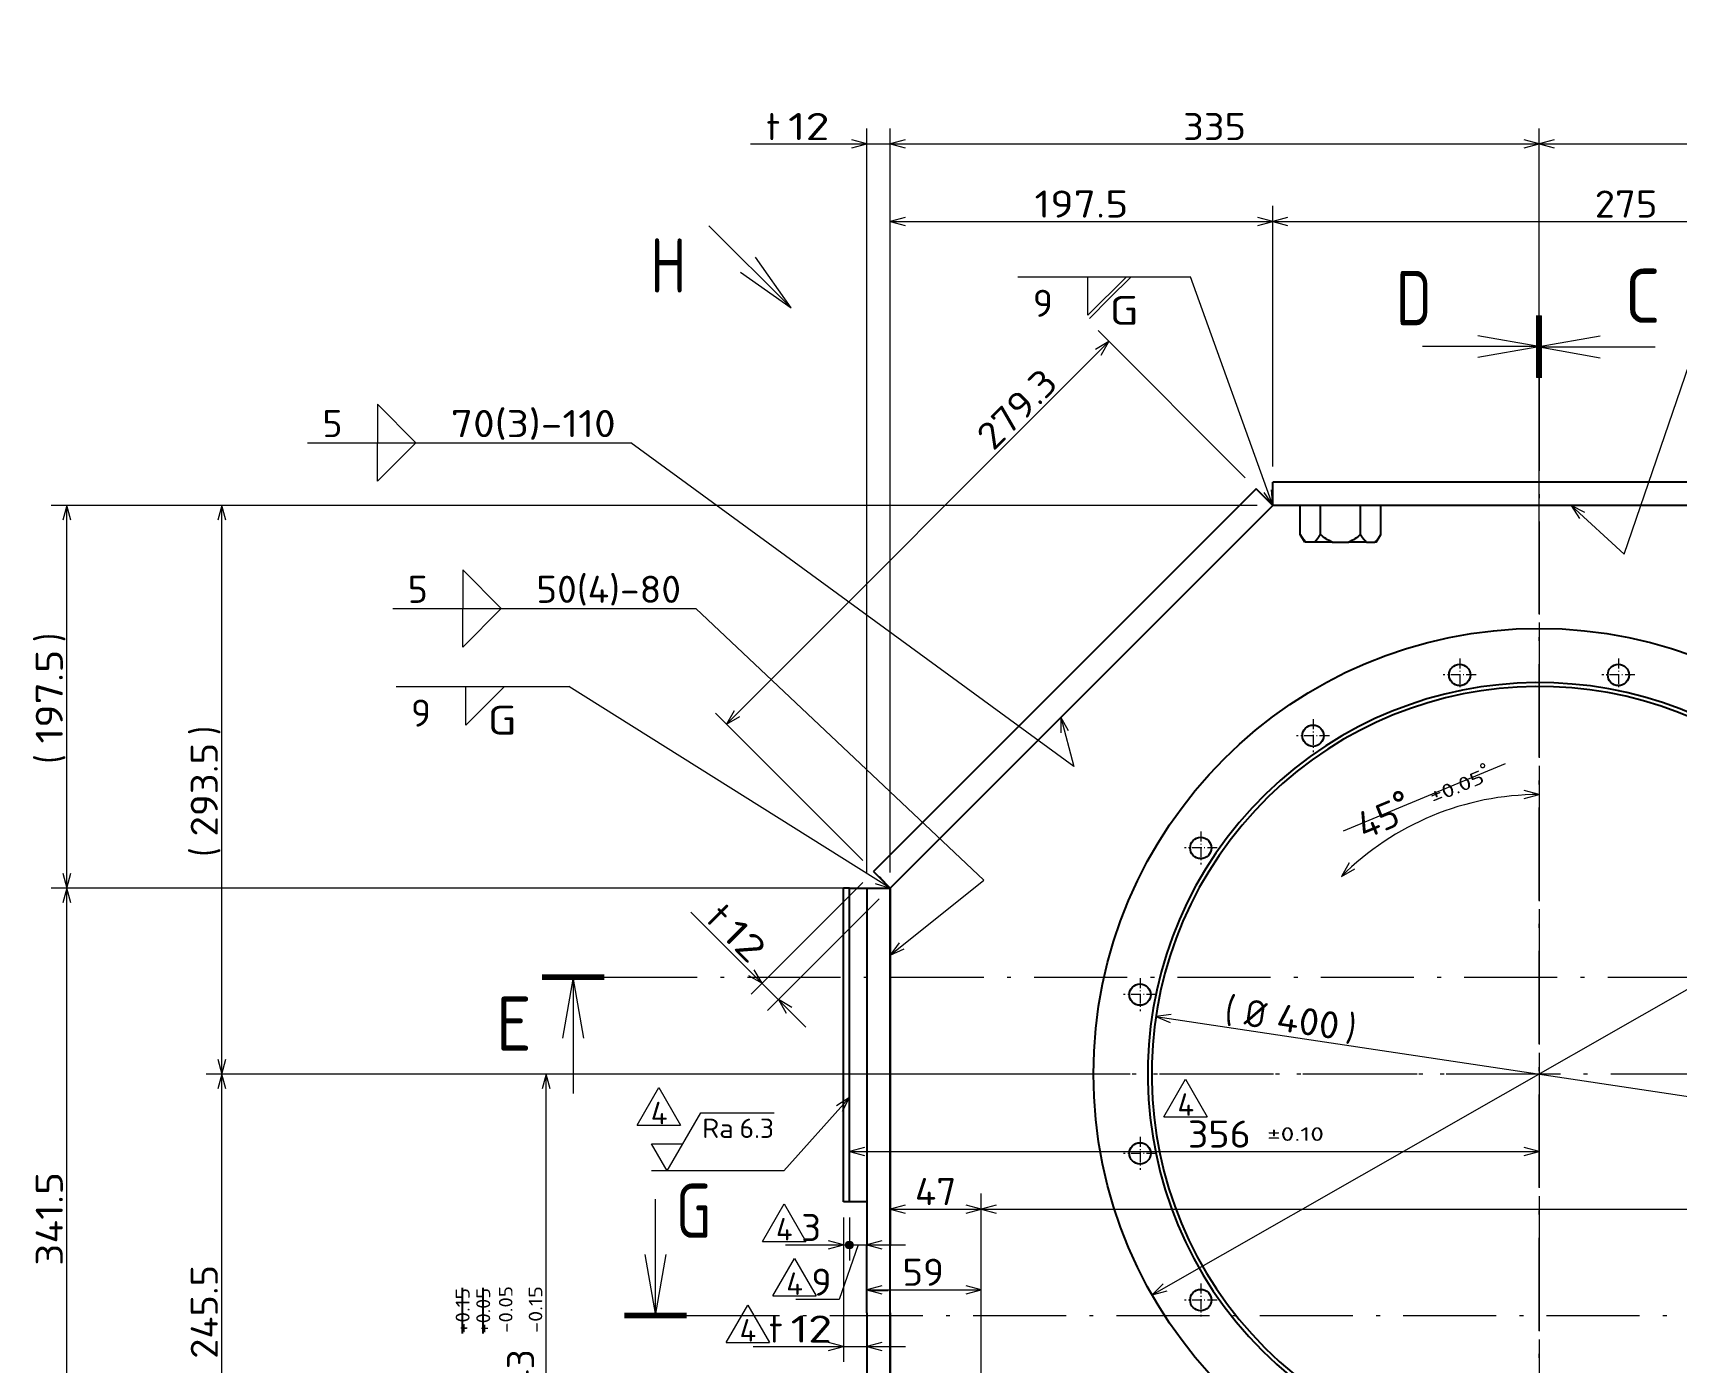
# Model space of a CAD drawing. Extents: x 0 to 1254, y -12 to 833.
# Drawn here: x 392 to 604.1, y 289.3 to 460.9 of the extents above; entities that cross this region are included whole.
import ezdxf
from ezdxf.enums import TextEntityAlignment as Align

# ---------------------------------------------------------------- set-up
doc = ezdxf.new("R2010")
doc.units = 0
doc.linetypes.add('DASHDOT', pattern=[18.5, 12, -3, 0.5, -3])
doc.layers.get('0').update_dxf_attribs({"lineweight": 13})
doc.styles.get("Standard").update_dxf_attribs({"font": 'isocp.shx'})
doc.dimstyles.get("Standard").update_dxf_attribs({"dimtxt": 2.5, "dimasz": 2.5, "dimexe": 1.25, "dimexo": 0.625, "dimtad": 1, "dimcen": 2.5, "dimadec": 0, "dimazin": 0, "dimtfac": 1, "dimtmove": 0, "dimatfit": 0, "dimfxl": 1, "dimarcsym": 0})

# ---------------------------------------------------------------- blocks, each defined once
blk = doc.blocks.new('*D3')
at = {"color": 7, "lineweight": 13}
for p, q in [((548.425769, 403.462159), (529.422088, 422.465836)), ((481.46257, 371.677891), (530.836303, 421.051621)), ((499.052039, 354.088423), (480.048362, 373.092103))]:
    blk.add_line(p, q, dxfattribs=at)
for points in [[(529.836303, 419.319573), (530.836303, 421.051621), (529.104251, 420.051621)], [(482.46257, 373.409939), (481.46257, 371.677891), (483.194625, 372.677891)]]:
    blk.add_lwpolyline(points, dxfattribs=at)
at = {"color": 7, "lineweight": 13, "width": 0.835201}
blk.add_text('279.3', height=3.5, rotation=45.000013, dxfattribs=at).set_placement((515.912521, 406.834946), (524.475871, 415.398301), align=Align.FIT)
blk = doc.blocks.new('*D4')
at = {"color": 7, "lineweight": 13}
blk.add_line((536.893169, 333.993148), (635.779437, 319.110094), dxfattribs=at)
for points in [[(538.880542, 334.217502), (536.893169, 333.993148), (538.726463, 333.193756)], [(633.792064, 318.88574), (635.779437, 319.110094), (633.946143, 319.909486)]]:
    blk.add_lwpolyline(points, dxfattribs=at)
for s, p in [('(', (545.609035, 333.186982)), ('%%c', (548.158359, 332.803292)), (')', (561.276943, 330.828856))]:
    blk.add_text(s, height=3.5, rotation=351.440827, dxfattribs=at).set_placement(p)
at = {"color": 7, "lineweight": 13, "width": 0.854609}
blk.add_text('400', height=3.5, rotation=351.440826, dxfattribs=at).set_placement((552.259715, 332.186011), (560.288082, 330.977685), align=Align.FIT)
blk = doc.blocks.new('*D7')
at = {"color": 7, "lineweight": 13}
blk.add_line((536.388923, 298.064622), (636.283683, 355.038621), dxfattribs=at)
for points in [[(634.862033, 353.631884), (636.283683, 355.038621), (634.349128, 354.531178)], [(537.810573, 299.471358), (536.388923, 298.064622), (538.323478, 298.572064)]]:
    blk.add_lwpolyline(points, dxfattribs=at)
at = {"color": 7, "lineweight": 13, "width": 0.854609}
blk.add_text('460', height=3.5, rotation=29.697856, dxfattribs=at).set_placement((616.757259, 344.477521), (623.809642, 348.499779), align=Align.FIT)
at = {"color": 7, "lineweight": 13}
blk.add_text('%%c', height=3.5, rotation=29.69785, dxfattribs=at).set_placement((613.154485, 342.422715))
blk = doc.blocks.new('*D10')
at = {"color": 5, "lineweight": 13}
for p, q in [((526.086303, 326.551621), (456.208953, 326.551621)), ((458.208953, 215.801621), (458.208953, 326.551621)), ((489.086303, 215.801621), (456.208953, 215.801621))]:
    blk.add_line(p, q, dxfattribs=at)
for points in [[(458.726592, 324.61977), (458.208953, 326.551621), (457.691314, 324.61977)], [(457.691314, 217.733475), (458.208953, 215.801621), (458.726592, 217.733475)]]:
    blk.add_lwpolyline(points, dxfattribs=at)
for s, height, width, p, p2 in [('-0.05', 1.75, 0.781316, (453.858947, 293.141606), (453.858947, 299.196809)), ('-0.15', 1.75, 0.781316, (457.708953, 293.141606), (457.708953, 299.196809)), ('443', 3.5, 0.854609, (456.65895, 282.922822), (456.65895, 291.041604))]:
    blk.add_text(s, height=height, rotation=90, dxfattribs=dict(at, width=width)).set_placement(p, p2, align=Align.FIT)
blk = doc.blocks.new('*D20')
at = {"color": 5, "lineweight": 13}
blk.add_line((561.078607, 357.929967), (582.00835, 366.599351), dxfattribs=at)
for points in [[(584.404451, 362.089497), (586.336303, 362.607133), (584.404451, 363.124772)], [(561.841205, 353.778769), (560.841205, 352.046719), (562.573257, 353.046719)]]:
    blk.add_lwpolyline(points, dxfattribs=at)
blk.add_arc((586.336303, 326.551621), 36.055511, 90.000003, 135, dxfattribs=at)
for s, height, rotation, width, p, p2 in [('%%p0.05', 1.75, 22.499987, 0.948387, (572.65322, 361.398396), (579.443734, 364.211117)), ('45', 3.5, 22.50001, 0.868247, (563.730003, 356.755185), (568.676631, 358.804146))]:
    blk.add_text(s, height=height, rotation=rotation, dxfattribs=dict(at, width=width)).set_placement(p, p2, align=Align.FIT)
for height, p in [(1.75, (579.175855, 364.857835)), (3.5, (568.40875, 359.45086))]:
    blk.add_text('%%d', height=height, rotation=22.500001, dxfattribs=at).set_placement(p)
blk = doc.blocks.new('*D23')
at = {"color": 5, "lineweight": 13}
blk.add_line((497.336303, 316.551621), (586.336303, 316.551621), dxfattribs=at)
for points in [[(499.268157, 317.069259), (497.336303, 316.551621), (499.268157, 316.033983)], [(584.404451, 316.033983), (586.336303, 316.551621), (584.404451, 317.069259)]]:
    blk.add_lwpolyline(points, dxfattribs=at)
for s, height, width, p, p2 in [('356', 3.5, 0.854609, (541.010467, 317.051621), (549.129257, 317.051621)), ('%%p0.10', 1.75, 0.948387, (551.229251, 317.926621), (558.579252, 317.926621))]:
    blk.add_text(s, height=height, dxfattribs=dict(at, width=width)).set_placement(p, p2, align=Align.FIT)
blk = doc.blocks.new('*D24')
at = {"color": 5, "lineweight": 13}
for p, q in [((496.586303, 308.051621), (496.586303, 289.398133)), ((499.586303, 302.404607), (499.586303, 289.398133)), ((484.925956, 291.398133), (504.586303, 291.398133))]:
    blk.add_line(p, q, dxfattribs=at)
for points in [[(494.654449, 290.880494), (496.586303, 291.398133), (494.654449, 291.915772)], [(501.518157, 291.915772), (499.586303, 291.398133), (501.518157, 290.880494)]]:
    blk.add_lwpolyline(points, dxfattribs=at)
for s, width, p, p2 in [('t', 1.09249, (486.925956, 291.898133), (488.746772, 291.898133)), ('12', 0.868247, (489.746772, 291.898133), (495.100959, 291.898133))]:
    blk.add_text(s, height=3.5, dxfattribs=dict(at, width=width)).set_placement(p, p2, align=Align.FIT)
blk = doc.blocks.new('*D37')
at = {"color": 7, "lineweight": 13}
for p, q in [((586.336303, 386.801621), (586.336303, 448.551621)), ((660.086303, 362.551621), (660.086303, 448.551621)), ((586.336303, 446.551621), (660.086303, 446.551621))]:
    blk.add_line(p, q, dxfattribs=at)
for points in [[(588.268155, 447.06926), (586.336303, 446.551621), (588.268155, 446.033982)], [(658.154449, 446.033982), (660.086303, 446.551621), (658.154449, 447.06926)]]:
    blk.add_lwpolyline(points, dxfattribs=at)
at = {"color": 7, "lineweight": 13, "width": 0.854609}
blk.add_text('295', height=3.5, dxfattribs=at).set_placement((619.151908, 447.051621), (627.270698, 447.051621), align=Align.FIT)
blk = doc.blocks.new('*D38')
at = {"color": 7, "lineweight": 13}
for p, q in [((502.586303, 352.551621), (502.586303, 448.551621)), ((586.336303, 386.801621), (586.336303, 448.551621)), ((502.586303, 446.551621), (586.336303, 446.551621))]:
    blk.add_line(p, q, dxfattribs=at)
for points in [[(504.518157, 447.06926), (502.586303, 446.551621), (504.518157, 446.033982)], [(584.404451, 446.033982), (586.336303, 446.551621), (584.404451, 447.06926)]]:
    blk.add_lwpolyline(points, dxfattribs=at)
at = {"color": 7, "lineweight": 13, "width": 0.854609}
blk.add_text('335', height=3.5, dxfattribs=at).set_placement((540.401908, 447.051621), (548.520698, 447.051621), align=Align.FIT)
blk = doc.blocks.new('*D39')
at = {"color": 7, "lineweight": 13}
for p, q in [((499.586303, 352.551621), (499.586303, 448.551621)), ((502.586303, 352.551621), (502.586303, 448.551621)), ((484.595558, 446.551621), (507.586303, 446.551621))]:
    blk.add_line(p, q, dxfattribs=at)
for points in [[(497.654449, 446.033982), (499.586303, 446.551621), (497.654449, 447.06926)], [(504.518157, 447.06926), (502.586303, 446.551621), (504.518157, 446.033982)]]:
    blk.add_lwpolyline(points, dxfattribs=at)
for s, width, p, p2 in [('t', 1.09249, (486.595558, 447.051621), (488.416374, 447.051621)), ('12', 0.868247, (489.416374, 447.051621), (494.770561, 447.051621))]:
    blk.add_text(s, height=3.5, dxfattribs=dict(at, width=width)).set_placement(p, p2, align=Align.FIT)
blk = doc.blocks.new('*D45')
at = {"color": 7, "lineweight": 13}
for p, q in [((551.961303, 404.926621), (551.961303, 438.551621)), ((620.711303, 404.926621), (620.711303, 438.551621)), ((551.961303, 436.551621), (620.711303, 436.551621))]:
    blk.add_line(p, q, dxfattribs=at)
for points in [[(553.893154, 437.06926), (551.961303, 436.551621), (553.893154, 436.033982)], [(618.779453, 436.033982), (620.711303, 436.551621), (618.779453, 437.06926)]]:
    blk.add_lwpolyline(points, dxfattribs=at)
at = {"color": 7, "lineweight": 13, "width": 0.854609}
blk.add_text('275', height=3.5, dxfattribs=at).set_placement((593.510126, 437.051621), (601.628911, 437.051621), align=Align.FIT)
blk = doc.blocks.new('*D46')
at = {"color": 7, "lineweight": 13}
for p, q in [((502.586303, 352.551621), (502.586303, 438.551621)), ((551.961303, 404.926621), (551.961303, 438.551621)), ((502.586303, 436.551621), (551.961303, 436.551621))]:
    blk.add_line(p, q, dxfattribs=at)
for points in [[(504.518157, 437.06926), (502.586303, 436.551621), (504.518157, 436.033982)], [(550.029453, 436.033982), (551.961303, 436.551621), (550.029453, 437.06926)]]:
    blk.add_lwpolyline(points, dxfattribs=at)
at = {"color": 7, "lineweight": 13, "width": 0.8352}
blk.add_text('197.5', height=3.5, dxfattribs=at).set_placement((521.218604, 437.051621), (533.329006, 437.051621), align=Align.FIT)
blk = doc.blocks.new('*D49')
at = {"color": 7, "lineweight": 13}
for p, q in [((497.586303, 350.551621), (394.336303, 350.551621)), ((396.336303, 265.176621), (396.336303, 350.551621)), ((497.586303, 265.176621), (394.336303, 265.176621))]:
    blk.add_line(p, q, dxfattribs=at)
for points in [[(396.853942, 348.619769), (396.336303, 350.551621), (395.818664, 348.619769)], [(395.818664, 267.108472), (396.336303, 265.176621), (396.853942, 267.108472)]]:
    blk.add_lwpolyline(points, dxfattribs=at)
at = {"color": 7, "lineweight": 13, "width": 0.8352}
blk.add_text('341.5', height=3.5, rotation=90, dxfattribs=at).set_placement((395.836303, 301.808919), (395.836303, 313.919324), align=Align.FIT)
blk = doc.blocks.new('*D50')
at = {"color": 7, "lineweight": 13}
for p, q in [((549.961303, 399.926621), (394.336303, 399.926621)), ((396.336303, 350.551621), (396.336303, 399.926621)), ((497.586303, 350.551621), (394.336303, 350.551621))]:
    blk.add_line(p, q, dxfattribs=at)
for points in [[(396.853942, 397.994767), (396.336303, 399.926621), (395.818664, 397.994767)], [(395.818664, 352.483474), (396.336303, 350.551621), (396.853942, 352.483474)]]:
    blk.add_lwpolyline(points, dxfattribs=at)
for s, p in [(')', (395.836303, 382.294324)), ('(', (395.836303, 366.605885))]:
    blk.add_text(s, height=3.5, rotation=90.000003, dxfattribs=at).set_placement(p)
at = {"color": 7, "lineweight": 13, "width": 0.8352}
blk.add_text('197.5', height=3.5, rotation=90, dxfattribs=at).set_placement((395.836303, 369.183919), (395.836303, 381.294324), align=Align.FIT)
blk = doc.blocks.new('*D55')
at = {"color": 7, "lineweight": 13}
for p, q in [((526.086303, 326.551621), (414.336303, 326.551621)), ((416.336303, 265.176621), (416.336303, 326.551621)), ((497.586303, 265.176621), (414.336303, 265.176621))]:
    blk.add_line(p, q, dxfattribs=at)
for points in [[(416.853942, 324.61977), (416.336303, 326.551621), (415.818664, 324.61977)], [(415.818664, 267.108472), (416.336303, 265.176621), (416.853942, 267.108472)]]:
    blk.add_lwpolyline(points, dxfattribs=at)
at = {"color": 7, "lineweight": 13, "width": 0.8352}
blk.add_text('245.5', height=3.5, rotation=90, dxfattribs=at).set_placement((415.836303, 289.808919), (415.836303, 301.919324), align=Align.FIT)
blk = doc.blocks.new('*D56')
at = {"color": 7, "lineweight": 13}
for p, q in [((549.961303, 399.926621), (414.336303, 399.926621)), ((416.336303, 326.551621), (416.336303, 399.926621)), ((526.086303, 326.551621), (414.336303, 326.551621))]:
    blk.add_line(p, q, dxfattribs=at)
for points in [[(416.853942, 397.994767), (416.336303, 399.926621), (415.818664, 397.994767)], [(415.818664, 328.483473), (416.336303, 326.551621), (416.853942, 328.483473)]]:
    blk.add_lwpolyline(points, dxfattribs=at)
for s, p in [(')', (415.836303, 370.294324)), ('(', (415.836303, 354.605885))]:
    blk.add_text(s, height=3.5, rotation=90.000003, dxfattribs=at).set_placement(p)
at = {"color": 7, "lineweight": 13, "width": 0.8352}
blk.add_text('293.5', height=3.5, rotation=90, dxfattribs=at).set_placement((415.836303, 357.183919), (415.836303, 369.294324), align=Align.FIT)
blk = doc.blocks.new('*D57')
at = {"color": 7, "lineweight": 13}
for p, q in [((499.586303, 297.744353), (499.586303, 300.723084)), ((514.336303, 267.176621), (514.336303, 300.723084)), ((499.586303, 298.723084), (514.336303, 298.723084))]:
    blk.add_line(p, q, dxfattribs=at)
for points in [[(501.518157, 299.240721), (499.586303, 298.723084), (501.518157, 298.205447)], [(512.404449, 298.205447), (514.336303, 298.723084), (512.404449, 299.240721)]]:
    blk.add_lwpolyline(points, dxfattribs=at)
at = {"color": 7, "lineweight": 13, "width": 0.892365}
blk.add_text('59', height=3.5, dxfattribs=at).set_placement((504.182113, 299.223084), (509.5363, 299.223084), align=Align.FIT)
blk = doc.blocks.new('*D86')
at = {"color": 7, "lineweight": 13}
for p, q in [((499.052039, 351.259997), (484.647361, 336.855324)), ((501.173362, 349.138676), (486.768684, 334.734004)), ((476.882179, 347.448939), (491.718429, 332.612683))]:
    blk.add_line(p, q, dxfattribs=at)
for points in [[(484.329528, 339.269538), (486.061576, 338.269538), (485.061576, 340.001588)], [(489.914947, 335.148217), (488.182899, 336.148217), (489.182899, 334.416166)]]:
    blk.add_lwpolyline(points, dxfattribs=at)
for s, rotation, width, p, p2 in [('t', 315, 1.092485, (478.649948, 346.38828), (479.937454, 345.100774)), ('12', 314.999957, 0.868247, (480.644561, 344.393666), (484.430541, 340.60768))]:
    blk.add_text(s, height=3.5, rotation=rotation, dxfattribs=dict(at, width=width)).set_placement(p, p2, align=Align.FIT)
blk = doc.blocks.new('*D87')
at = {"color": 7, "lineweight": 13}
for p, q in [((514.336303, 267.176621), (514.336303, 311.131898)), ((502.586303, 309.131898), (514.336303, 309.131898))]:
    blk.add_line(p, q, dxfattribs=at)
for points in [[(504.518157, 309.649535), (502.586303, 309.131898), (504.518157, 308.61426)], [(512.404449, 308.61426), (514.336303, 309.131898), (512.404449, 309.649535)]]:
    blk.add_lwpolyline(points, dxfattribs=at)
at = {"color": 7, "lineweight": 13, "width": 0.868247}
blk.add_text('47', height=3.5, dxfattribs=at).set_placement((505.78421, 309.631898), (511.138397, 309.631898), align=Align.FIT)
blk = doc.blocks.new('*D88')
at = {"color": 7, "lineweight": 13}
for p, q in [((514.336303, 267.176621), (514.336303, 311.131898)), ((514.336303, 309.131898), (660.086303, 309.131898))]:
    blk.add_line(p, q, dxfattribs=at)
for points in [[(516.268157, 309.649535), (514.336303, 309.131898), (516.268157, 308.61426)], [(658.154449, 308.61426), (660.086303, 309.131898), (658.154449, 309.649535)]]:
    blk.add_lwpolyline(points, dxfattribs=at)
at = {"color": 7, "lineweight": 13, "width": 0.854609}
blk.add_text('583', height=3.5, dxfattribs=at).set_placement((616.142022, 309.631898), (624.26081, 309.631898), align=Align.FIT)
blk = doc.blocks.new('*D89')
at = {"color": 5, "lineweight": 13}
for p, q in [((497.336303, 308.051621), (497.336303, 302.492951)), ((498.461303, 304.492951), (496.032569, 297.444321)), ((497.836303, 304.492951), (504.586303, 304.492951)), ((496.032569, 297.444321), (490.44297, 297.444321))]:
    blk.add_line(p, q, dxfattribs=at)
at = {"color": 5, "lineweight": 13, "const_width": 0.5}
for points in [[(497.586303, 304.492951, 1), (497.086303, 304.492951)], [(497.086303, 304.492951, 1), (497.586303, 304.492951)]]:
    blk.add_lwpolyline(points, format="xyb", dxfattribs=at)
at = {"color": 5, "lineweight": 13}
blk.add_lwpolyline([(501.518157, 305.010588), (499.586303, 304.492951), (501.518157, 303.975314)], dxfattribs=at)
blk.add_circle((497.336303, 304.492951), 0.5, dxfattribs=at)
at = {"color": 5, "lineweight": 13, "width": 0.9711}
blk.add_text('9', height=3.5, dxfattribs=at).set_placement((492.44297, 297.944321), (495.032569, 297.944321), align=Align.FIT)
blk = doc.blocks.new('*D90')
at = {"color": 5, "lineweight": 13}
for p, q in [((496.586303, 308.051621), (496.586303, 302.492951)), ((497.336303, 308.051621), (497.336303, 302.492951)), ((489.101661, 304.492951), (496.836303, 304.492951)), ((497.836303, 304.492951), (502.336303, 304.492951))]:
    blk.add_line(p, q, dxfattribs=at)
blk.add_lwpolyline([(494.654449, 303.975314), (496.586303, 304.492951), (494.654449, 305.010588)], dxfattribs=at)
at = {"color": 5, "lineweight": 13, "const_width": 0.5}
for points in [[(497.586303, 304.492951, 1), (497.086303, 304.492951)], [(497.086303, 304.492951, 1), (497.586303, 304.492951)]]:
    blk.add_lwpolyline(points, format="xyb", dxfattribs=at)
at = {"color": 5, "lineweight": 13}
blk.add_circle((497.336303, 304.492951), 0.5, dxfattribs=at)
at = {"color": 5, "lineweight": 13, "width": 0.913976}
blk.add_text('3', height=3.5, dxfattribs=at).set_placement((491.101661, 304.992951), (493.691261, 304.992951), align=Align.FIT)

msp = doc.modelspace()

# ---------------------------------------------------------------- linework, layer by layer
at = {"color": 7, "lineweight": 13}
for p, q in [((489.8225, 425.4042), (479.2159, 436.0108)), ((519.0895, 429.4213), (541.3688, 429.4213)), ((551.9613, 399.9266), (541.3688, 429.4213)), ((489.8228, 425.4045), (489.8221, 425.4038)), ((586.293, 420.4282), (571.293, 420.4282)), ((586.3363, 420.3606), (601.3363, 420.3606)), ((427.4096, 407.9983), (469.1163, 407.9983)), ((438.4199, 386.6146), (477.5369, 386.6146)), ((438.8363, 376.5516), (461.1155, 376.5516)), ((502.5863, 350.5516), (461.1155, 376.5516)), ((461.6895, 339.0516), (461.6895, 324.0516)), ((472.3139, 295.4063), (472.3139, 310.4063)), ((499.8363, 298.6311), (502.3363, 298.6311))]:
    msp.add_line(p, q, dxfattribs=at)
at = {"color": 7, "lineweight": 100}
for p, q in [((586.293, 424.4282), (586.293, 416.4282)), ((586.3363, 424.3606), (586.3363, 416.3606)), ((457.6895, 339.0516), (465.6895, 339.0516)), ((468.3139, 295.4063), (476.3139, 295.4063))]:
    msp.add_line(p, q, dxfattribs=at)
at = {"color": 7, "linetype": 'DASHDOT', "lineweight": 13}
for p, q in [((586.293, 416.4282), (586.293, 205.781)), ((586.3363, 416.3606), (586.3363, 205.6912)), ((586.3363, 384.8016), (586.3363, 268.3016)), ((465.6895, 339.0516), (673.7781, 339.0516)), ((586.3363, 326.5516), (494.7541, 326.5516)), ((644.5863, 326.5516), (528.0863, 326.5516)), ((476.3139, 295.4063), (691.4476, 295.4063))]:
    msp.add_line(p, q, dxfattribs=at)
at = {"color": 7, "lineweight": 25}
for p, q in [((549.84, 402.0479), (500.4663, 352.6742)), ((551.9613, 399.9266), (549.84, 402.0479)), ((620.7113, 402.9266), (551.9613, 402.9266)), ((551.9613, 399.9266), (551.9613, 402.9266)), ((551.9613, 399.9266), (502.5876, 350.5529)), ((620.7113, 399.9266), (551.9613, 399.9266)), ((555.5152, 396.17), (555.5152, 399.9266)), ((558.1132, 396.17), (558.1132, 399.9266)), ((563.3094, 396.17), (563.3094, 399.9266)), ((565.9075, 396.17), (565.9075, 399.9266)), ((556.0887, 395.1766), (555.5152, 396.17)), ((556.2853, 395.1766), (556.0887, 395.1766)), ((557.3431, 395.1766), (556.2853, 395.1766)), ((559.6535, 395.1766), (557.3431, 395.1766)), ((559.6535, 395.1766), (561.7691, 395.1766)), ((564.0795, 395.1766), (561.7691, 395.1766)), ((564.0795, 395.1766), (565.1373, 395.1766)), ((565.3339, 395.1766), (565.1373, 395.1766)), ((565.3339, 395.1766), (565.9075, 396.17)), ((502.5876, 350.5529), (500.4663, 352.6742)), ((497.3363, 350.5516), (496.5863, 350.5516)), ((496.5863, 310.0516), (496.5863, 350.5516)), ((497.3363, 350.5516), (499.5863, 350.5516)), ((497.3363, 310.0516), (497.3363, 350.5516)), ((499.5863, 350.5516), (502.5863, 350.5516)), ((499.5863, 350.5516), (499.5863, 304.4046)), ((502.5863, 350.5516), (502.5863, 304.4046)), ((502.5863, 267.6766), (502.5863, 350.5516)), ((497.3363, 310.0516), (496.5863, 310.0516)), ((499.5863, 310.0516), (497.3363, 310.0516)), ((499.5863, 295.7444), (499.5863, 304.4046)), ((502.5863, 295.7444), (502.5863, 304.4046)), ((499.5863, 295.7444), (499.5863, 282.1766)), ((502.5863, 295.7444), (502.5863, 282.1766))]:
    msp.add_line(p, q, dxfattribs=at)
at = {"color": 7, "linetype": 'DASHDOT', "lineweight": 13, "ltscale": 0.10625}
for p, q in [((576.0941, 380.1678), (576.0941, 375.9178)), ((596.5785, 380.1678), (596.5785, 375.9178)), ((578.2191, 378.0428), (573.9691, 378.0428)), ((598.7035, 378.0428), (594.4535, 378.0428)), ((557.1689, 372.3288), (557.1689, 368.0788)), ((559.2939, 370.2038), (555.0439, 370.2038)), ((542.6842, 357.8441), (542.6842, 353.5941)), ((544.8092, 355.7191), (540.5592, 355.7191)), ((534.8451, 338.9189), (534.8451, 334.6689)), ((536.9701, 336.7939), (532.7201, 336.7939)), ((534.8451, 318.4344), (534.8451, 314.1844)), ((536.9701, 316.3094), (532.7201, 316.3094)), ((542.6842, 299.5092), (542.6842, 295.2592)), ((544.8092, 297.3842), (540.5592, 297.3842))]:
    msp.add_line(p, q, dxfattribs=at)
at = {"color": 5, "lineweight": 13}
for p, q in [((469.9601, 319.9419), (472.7601, 324.7917)), ((472.7601, 324.7917), (475.5601, 319.9419)), ((537.9227, 321.0288), (540.7227, 325.8786)), ((540.7227, 325.8786), (543.5227, 321.0288)), ((473.8363, 314.0516), (478.1664, 321.5516)), ((478.1664, 321.5516), (487.6123, 321.5516)), ((537.9227, 321.0288), (543.5227, 321.0288)), ((469.9601, 319.9419), (475.5601, 319.9419)), ((473.8363, 314.0516), (471.8156, 317.5516)), ((471.8156, 317.5516), (475.857, 317.5516)), ((486.1065, 304.9488), (488.9065, 309.7986)), ((488.9065, 309.7986), (491.7065, 304.9488)), ((486.1065, 304.9488), (491.7065, 304.9488)), ((487.4452, 297.9207), (490.2452, 302.7704)), ((490.2452, 302.7704), (493.0452, 297.9207)), ((487.4452, 297.9207), (493.0452, 297.9207)), ((481.421, 291.8965), (484.221, 296.7462)), ((484.221, 296.7462), (487.021, 291.8965)), ((481.421, 291.8965), (487.021, 291.8965))]:
    msp.add_line(p, q, dxfattribs=at)
at = {"color": 5, "lineweight": 25}
for p, q in [((447.4033, 293.0795), (447.4033, 298.9477)), ((450.0669, 293.0795), (450.0669, 298.9477))]:
    msp.add_line(p, q, dxfattribs=at)
at = {"color": 7, "lineweight": 13}
for points in [[(590.4748, 399.9266), (597.3342, 393.6319), (620.3645, 460.8844)], [(483.2693, 429.9928), (489.8225, 425.4042), (485.2339, 431.9574)], [(528.3255, 424.0432), (530.9623, 426.6801), (533.5991, 429.3169)], [(578.4145, 419.039), (586.293, 420.4282), (578.4145, 421.8173)], [(594.2148, 421.7498), (586.3363, 420.3606), (594.2148, 418.9714)], [(524.6193, 372.5846), (526.3039, 366.2463), (469.1163, 407.9983)], [(550.8212, 401.5698), (551.9613, 399.9266), (551.7955, 401.9197)], [(592.2481, 399.0018), (590.4748, 399.9266), (591.5482, 398.2391)], [(502.5863, 341.8839), (514.6702, 351.5778), (477.5369, 386.6146)], [(525.6158, 370.8506), (524.6193, 372.5846), (524.6153, 370.5847)], [(500.6746, 351.1392), (502.5863, 350.5516), (501.2245, 352.0164)], [(503.7693, 343.4965), (502.5863, 341.8839), (504.4171, 342.689)], [(463.0787, 331.1732), (461.6895, 339.0516), (460.3003, 331.1732)], [(470.9247, 303.2848), (472.3139, 295.4063), (473.7031, 303.2848)]]:
    msp.add_lwpolyline(points, dxfattribs=at)
for points in [[(528.11, 429.4213), (533.0821, 429.4213), (528.11, 424.4493)], [(436.4301, 407.9983), (441.4021, 407.9983), (436.4301, 412.9703)], [(436.4301, 407.9983), (441.4021, 407.9983), (436.4301, 403.0263)], [(447.4404, 386.6146), (452.4124, 386.6146), (447.4404, 391.5866)], [(447.4404, 386.6146), (452.4124, 386.6146), (447.4404, 381.6426)], [(447.8568, 376.5516), (452.8288, 376.5516), (447.8568, 371.5796)]]:
    msp.add_lwpolyline(points, close=True, dxfattribs=at)
at = {"color": 5, "lineweight": 13}
for points in [[(497.3363, 323.5373), (488.8623, 314.0516), (471.8156, 314.0516)], [(496.4353, 321.7518), (497.3363, 323.5373), (495.6632, 322.4415)]]:
    msp.add_lwpolyline(points, dxfattribs=at)
at = {"color": 7, "lineweight": 25}
for centre, radius in [((586.3363, 326.5516), 57.5), ((576.0941, 378.0428), 1.375), ((596.5785, 378.0428), 1.375), ((557.1689, 370.2038), 1.375), ((542.6841, 355.7191), 1.375), ((534.8451, 336.7939), 1.375), ((534.8451, 316.3094), 1.375), ((542.6841, 297.3842), 1.375)]:
    msp.add_circle(centre, radius, dxfattribs=at)
for radius, start, end in [(50.5, 49.258557, 40.741443), (50, 49.301222, 40.698778)]:
    msp.add_arc((586.3363, 326.5516), radius, start, end, dxfattribs=at)
for points, knots in [([(555.5152, 396.17), (555.5424, 396.1228), (555.5703, 396.0754), (555.5987, 396.0281), (555.6564, 395.9343), (555.7152, 395.8435), (555.7445, 395.7993), (555.7891, 395.7341), (555.8344, 395.6708), (555.8496, 395.6499), (555.8801, 395.6086), (555.9111, 395.5682), (555.9267, 395.5482), (555.9579, 395.509), (555.9891, 395.4712), (556.0047, 395.4527), (556.0366, 395.4157), (556.0697, 395.3793), (556.0843, 395.3635), (556.1368, 395.3088), (556.1915, 395.2565), (556.2268, 395.2247), (556.259, 395.1975), (556.2853, 395.1766)], [0, 0, 0, 0, 0, 0, 6.03199978, 6.03199978, 6.03199978, 12.06099497, 12.06099497, 12.06099497, 15.0723683, 15.0723683, 15.0723683, 18.0820908, 18.0820908, 18.0820908, 21.08920239, 21.08920239, 21.08920239, 24.19049058, 24.19049058, 24.19049058, 30.18463038, 30.18463038, 30.18463038, 30.18463038, 30.18463038, 30.18463038]), ([(557.3431, 395.1766), (557.3694, 395.1975), (557.4006, 395.2247), (557.4353, 395.2564), (557.4907, 395.3088), (557.5444, 395.3635), (557.5591, 395.379), (557.5926, 395.4155), (557.6245, 395.4526), (557.6399, 395.4711), (557.671, 395.5088), (557.7022, 395.548), (557.7178, 395.5679), (557.7645, 395.6285), (557.8099, 395.6912), (557.8398, 395.7338), (557.8988, 395.8204), (557.957, 395.9106), (557.9866, 395.9578), (558.0296, 396.028), (558.0717, 396.0988), (558.0857, 396.1225), (558.0995, 396.1463), (558.1132, 396.17)], [0, 0, 0, 0, 0, 0, 5.9874273, 5.9874273, 5.9874273, 9.10590374, 9.10590374, 9.10590374, 12.11104868, 12.11104868, 12.11104868, 15.11810592, 15.11810592, 15.11810592, 21.13914583, 21.13914583, 21.13914583, 27.13979411, 27.13979411, 27.13979411, 30.1696697, 30.1696697, 30.1696697, 30.1696697, 30.1696697, 30.1696697]), ([(564.0795, 395.1766), (564.0532, 395.1975), (564.022, 395.2247), (563.9873, 395.2564), (563.9319, 395.3088), (563.8782, 395.3635), (563.8635, 395.379), (563.83, 395.4155), (563.7981, 395.4526), (563.7827, 395.4711), (563.7516, 395.5088), (563.7204, 395.548), (563.7048, 395.5679), (563.6581, 395.6285), (563.6127, 395.6912), (563.5829, 395.7338), (563.5238, 395.8204), (563.4656, 395.9106), (563.436, 395.9578), (563.393, 396.028), (563.3509, 396.0988), (563.3369, 396.1225), (563.323, 396.1463), (563.3094, 396.17)], [0, 0, 0, 0, 0, 0, 5.98746044, 5.98746044, 5.98746044, 9.10596539, 9.10596539, 9.10596539, 12.11113263, 12.11113263, 12.11113263, 15.11821178, 15.11821178, 15.11821178, 21.13929602, 21.13929602, 21.13929602, 27.14001807, 27.14001807, 27.14001807, 30.16991828, 30.16991828, 30.16991828, 30.16991828, 30.16991828, 30.16991828]), ([(565.9075, 396.17), (565.8802, 396.1228), (565.8523, 396.0754), (565.8239, 396.0281), (565.7662, 395.9343), (565.7074, 395.8435), (565.6781, 395.7993), (565.6335, 395.7341), (565.5882, 395.6708), (565.573, 395.6499), (565.5425, 395.6086), (565.5115, 395.5682), (565.4959, 395.5482), (565.4647, 395.509), (565.4335, 395.4712), (565.4179, 395.4528), (565.386, 395.4158), (565.3529, 395.3793), (565.3383, 395.3635), (565.2858, 395.3088), (565.2311, 395.2565), (565.1958, 395.2247), (565.1636, 395.1975), (565.1373, 395.1766)], [0, 0, 0, 0, 0, 0, 6.03198751, 6.03198751, 6.03198751, 12.0609617, 12.0609617, 12.0609617, 15.07232377, 15.07232377, 15.07232377, 18.08203526, 18.08203526, 18.08203526, 21.08913586, 21.08913586, 21.08913586, 24.19042111, 24.19042111, 24.19042111, 30.18454401, 30.18454401, 30.18454401, 30.18454401, 30.18454401, 30.18454401])]:
    msp.add_open_spline(points, degree=5, knots=knots, dxfattribs=at)
for points in [[(559.6535, 395.1766), (559.0856, 395.4017), (558.5751, 395.77), (558.1132, 396.17)], [(563.3094, 396.17), (562.8476, 395.77), (562.337, 395.4017), (561.7691, 395.1766)]]:
    msp.add_open_spline(points, degree=3, dxfattribs=at)
at = {"color": 7, "lineweight": 5}
msp.add_point((586.3363, 326.5516), dxfattribs=at)

# ---------------------------------------------------------------- texts
at = {"color": 7, "lineweight": 13}
for s, height, width, p, p2 in [('H', 7, 0.765812, (471.6671, 427.3845), (476.262, 427.3845)), ('D', 7, 0.765812, (567.8813, 423.1698), (572.4761, 423.1698)), ('C', 7, 0.765812, (597.3973, 423.462), (601.9922, 423.462)), ('9', 3.5, 0.971098, (521.0145, 424.2421), (523.6041, 424.2421)), ('G', 3.729, 1.166667, (530.9068, 423.2063), (534.6358, 423.2063)), ('5', 3.5, 0.913976, (429.3346, 408.7266), (431.9242, 408.7266)), ('70(3)-110', 3.5, 0.74678, (445.9081, 408.7266), (467.1913, 408.7266)), ('5', 3.5, 0.913976, (440.3449, 387.3429), (442.9345, 387.3429)), ('50(4)-80', 3.5, 0.742794, (456.9183, 387.3429), (475.612, 387.3429)), ('9', 3.5, 0.9711, (440.7613, 371.3724), (443.3509, 371.3724)), ('G', 3.729, 1.166662, (450.6536, 370.3366), (454.3826, 370.3366)), ('E', 7, 0.810861, (451.734, 329.5418), (456.3289, 329.5418)), ('G', 7, 0.765812, (474.9389, 305.4062), (479.5338, 305.4062))]:
    msp.add_text(s, height=height, dxfattribs=dict(at, width=width)).set_placement(p, p2, align=Align.FIT)
at = {"color": 5, "lineweight": 13}
for s, height, width, p, p2 in [('4', 2.91, 0.863197, (471.7101, 320.0622), (473.8631, 320.0622)), ('4', 2.91, 0.863199, (539.6727, 321.149), (541.8258, 321.149)), ('Ra', 2.5, 0.950866, (478.3363, 318.3016), (482.4114, 318.3016)), ('6.3', 2.5, 0.795474, (483.1614, 318.3016), (487.6123, 318.3016)), ('4', 2.91, 0.863197, (487.8565, 305.069), (490.0095, 305.069)), ('4', 2.91, 0.863197, (489.1952, 298.0409), (491.3482, 298.0409)), ('4', 2.91, 0.863197, (483.171, 292.0167), (485.3241, 292.0167))]:
    msp.add_text(s, height=height, dxfattribs=dict(at, width=width)).set_placement(p, p2, align=Align.FIT)
at = {"color": 5, "lineweight": 13, "width": 0.736155}
for s, p, p2 in [('+0.15', (448.3241, 293.0795), (448.3241, 298.9477)), ('+0.05', (450.9877, 293.0795), (450.9877, 298.9477))]:
    msp.add_text(s, height=1.8, rotation=90, dxfattribs=at).set_placement(p, p2, align=Align.FIT)

# ---------------------------------------------------------------- dimensions: what is measured, and where the dimension line sits
at = {"lineweight": 0}
for base, p1, p2, angle, text, override, picture, middle, dimtype in [((502.5863, 446.5516), (499.5863, 350.5516), (502.5863, 350.5516), 0, 't<>', {"dimlfac": 4}, '*D39', (490.6831, 446.5516), 161), ((396.3363, 350.5516), (551.9613, 399.9266), (499.5863, 350.5516), 270, '(<>)', {"dimlfac": 4}, '*D50', (396.3363, 375.2391), 160), ((416.3363, 399.9266), (528.0863, 326.5516), (551.9613, 399.9266), 90, '(<>)', {"dimlfac": 4}, '*D56', (416.3363, 363.2391), 160), ((486.0616, 338.2695), (502.5876, 350.5529), (500.4663, 352.6742), 134.999986, 't<>', {"dimlfac": 4}, '*D86', (481.1867, 343.1444), 161), ((458.209, 326.5516), (491.0863, 215.8016), (528.0863, 326.5516), 90, '<>{}{\\S-0.05^ -0.15;}', {"dimlfac": 4, "dimtol": 0, "dimlim": 0, "dimtp": -0.05, "dimtm": 0.15}, '*D10', (458.209, 291.0598), 160), ((497.3363, 316.5516), (586.3363, 268.3016), (497.3363, 314.0516), 180, '<>{}{%%p0.1}', {"dimlfac": 4, "dimtol": 0, "dimlim": 0, "dimtp": 0.1, "dimtm": 0.1}, '*D23', (549.7949, 316.5516), 160)]:
    dim = msp.add_linear_dim(base=base, p1=p1, p2=p2, angle=angle, text=text, dimstyle='STANDARD', override=override, dxfattribs=at)
    dim.commit()
    dim.dimension.update_dxf_attribs({"geometry": picture, "text_midpoint": middle, "dimtype": dimtype})
for base, p1, p2, picture, middle in [((586.3363, 446.5516), (502.5863, 350.5516), (586.3363, 384.8016), '*D38', (544.4613, 446.5516)), ((660.0863, 446.5516), (586.3363, 384.8016), (660.0863, 360.5516), '*D37', (623.2113, 446.5516)), ((551.9613, 436.5516), (502.5863, 350.5516), (551.9613, 402.9266), '*D46', (527.2738, 436.5516)), ((499.5863, 304.493), (497.3363, 310.0516), (499.5863, 301.993), '*D89', (493.7378, 304.493))]:
    dim = msp.add_linear_dim(base=base, p1=p1, p2=p2, dimstyle='STANDARD', override={"dimlfac": 4}, dxfattribs=at)
    dim.commit()
    dim.dimension.update_dxf_attribs({"geometry": picture, "text_midpoint": middle, "dimtype": 160})
for base, p1, p2, angle, picture, middle, dimtype in [((620.7113, 436.5516), (551.9613, 402.9266), (620.7113, 402.9266), 0, '*D45', (597.5695, 436.5516), 161), ((481.4626, 371.6779), (549.84, 402.0479), (500.4663, 352.6742), 225, '*D3', (520.5478, 410.7631), 161), ((396.3363, 265.1766), (499.5863, 350.5516), (499.5863, 265.1766), 270, '*D49', (396.3363, 307.8641), 161), ((416.3363, 326.5516), (499.5863, 265.1766), (528.0863, 326.5516), 90, '*D55', (416.3363, 295.8641), 160), ((502.5863, 309.1319), (514.3363, 265.1766), (502.5863, 311.6319), 180, '*D87', (508.4613, 309.1319), 160), ((514.3363, 309.1319), (660.0863, 306.6319), (514.3363, 265.1766), 180, '*D88', (620.2014, 309.1319), 160), ((497.3363, 304.493), (496.5863, 310.0516), (497.3363, 310.0516), 0, '*D90', (492.3965, 304.493), 161), ((499.5863, 298.7231), (514.3363, 265.1766), (499.5863, 295.7444), 180, '*D57', (506.8592, 298.7231), 160)]:
    dim = msp.add_linear_dim(base=base, p1=p1, p2=p2, angle=angle, dimstyle='STANDARD', override={"dimlfac": 4}, dxfattribs=at)
    dim.commit()
    dim.dimension.update_dxf_attribs({"geometry": picture, "text_midpoint": middle, "dimtype": dimtype})
dim = msp.add_angular_dim_2l(base=(577.0045, 361.3786), line1=((586.3363, 326.5516), (586.3363, 384.8016)), line2=((592.7101, 320.1778), (586.3363, 326.5516)), text='<>{}{%%p0.05}', dimstyle='STANDARD', override={"dimtol": 0, "dimlim": 0, "dimtp": 0.05, "dimtm": 0.05}, dxfattribs=at)
dim.commit()
dim.dimension.update_dxf_attribs({"geometry": '*D20', "text_midpoint": (572.5385, 359.8626), "dimtype": 162})
dim = msp.add_diameter_dim_2p(p1=(636.2837, 355.0386), p2=(536.3889, 298.0646), dimstyle='STANDARD', override={"dimlfac": 4}, dxfattribs=at)
dim.commit()
dim.dimension.update_dxf_attribs({"geometry": '*D7', "text_midpoint": (618.7298, 345.0269), "dimtype": 163})
dim = msp.add_diameter_dim_2p(p1=(635.7794, 319.1101), p2=(536.8932, 333.9931), text='(<>)', dimstyle='STANDARD', override={"dimlfac": 4}, dxfattribs=at)
dim.commit()
dim.dimension.update_dxf_attribs({"geometry": '*D4', "text_midpoint": (554.1488, 331.3961), "dimtype": 163})
dim = msp.add_linear_dim(base=(499.5863, 291.3981), p1=(496.5863, 310.0516), p2=(499.5863, 304.4046), text='t<>', dimstyle='STANDARD', override={"dimlfac": 4}, dxfattribs=at)
dim.commit()
dim.dimension.update_dxf_attribs({"geometry": '*D24', "text_midpoint": (491.0135, 291.3981), "dimtype": 160})

doc.saveas('drawing.dxf')
